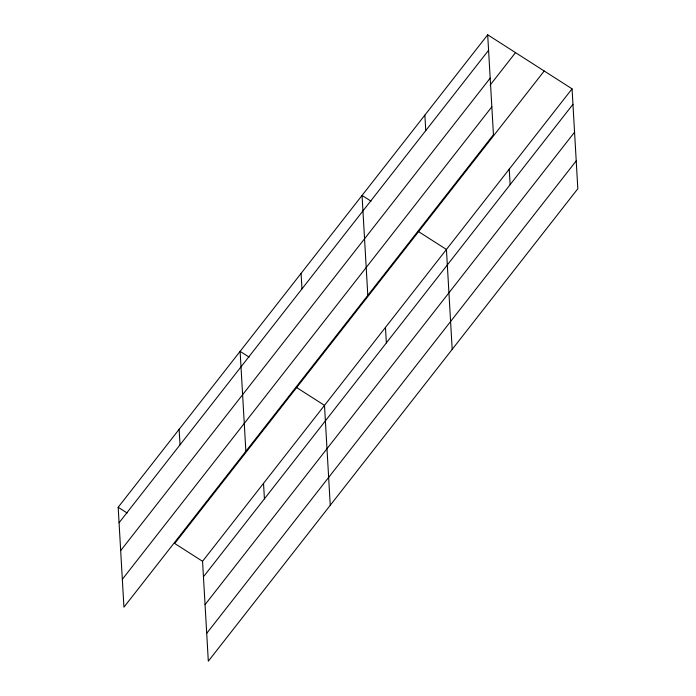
<?xml version="1.0" encoding="UTF-8"?>
<svg xmlns="http://www.w3.org/2000/svg" width="696" height="696" viewBox="0 0 696 696"><rect width="100%" height="100%" fill="white"/><g stroke="black" fill="none" stroke-linecap="round" stroke-linejoin="round"><path stroke-width="1.04" d="M487.687 34.8L493.447 134.702L123.94 607.173L118.172 507.271L487.687 34.8L572.06 88.827L577.828 188.729L208.313 661.2L202.553 561.298L572.06 88.827M119.068 522.757L488.575 50.286M120.678 550.614L490.184 78.143M490.132 85.095L515.527 52.626M122.331 579.316L491.837 106.845M544.22 70.992L174.713 543.472L202.553 561.298M203.45 576.784L572.956 104.313M205.05 604.641L574.565 132.17M206.712 633.343L576.218 160.872M371.038 201.196L362.05 195.437L367.81 295.348M418.583 231.637L446.432 249.464L452.191 349.366M249.098 357.109L240.111 351.358L245.871 451.26M296.644 387.55L324.493 405.376L330.252 505.287M118.172 507.271L127.159 513.022M509.246 169.145L510.142 184.631M424.865 115.118L425.761 130.604M385.462 327.425L386.358 342.91M301.081 273.397L301.977 288.884M263.523 483.337L264.419 498.823M179.142 429.319L180.038 444.805"/></g></svg>
